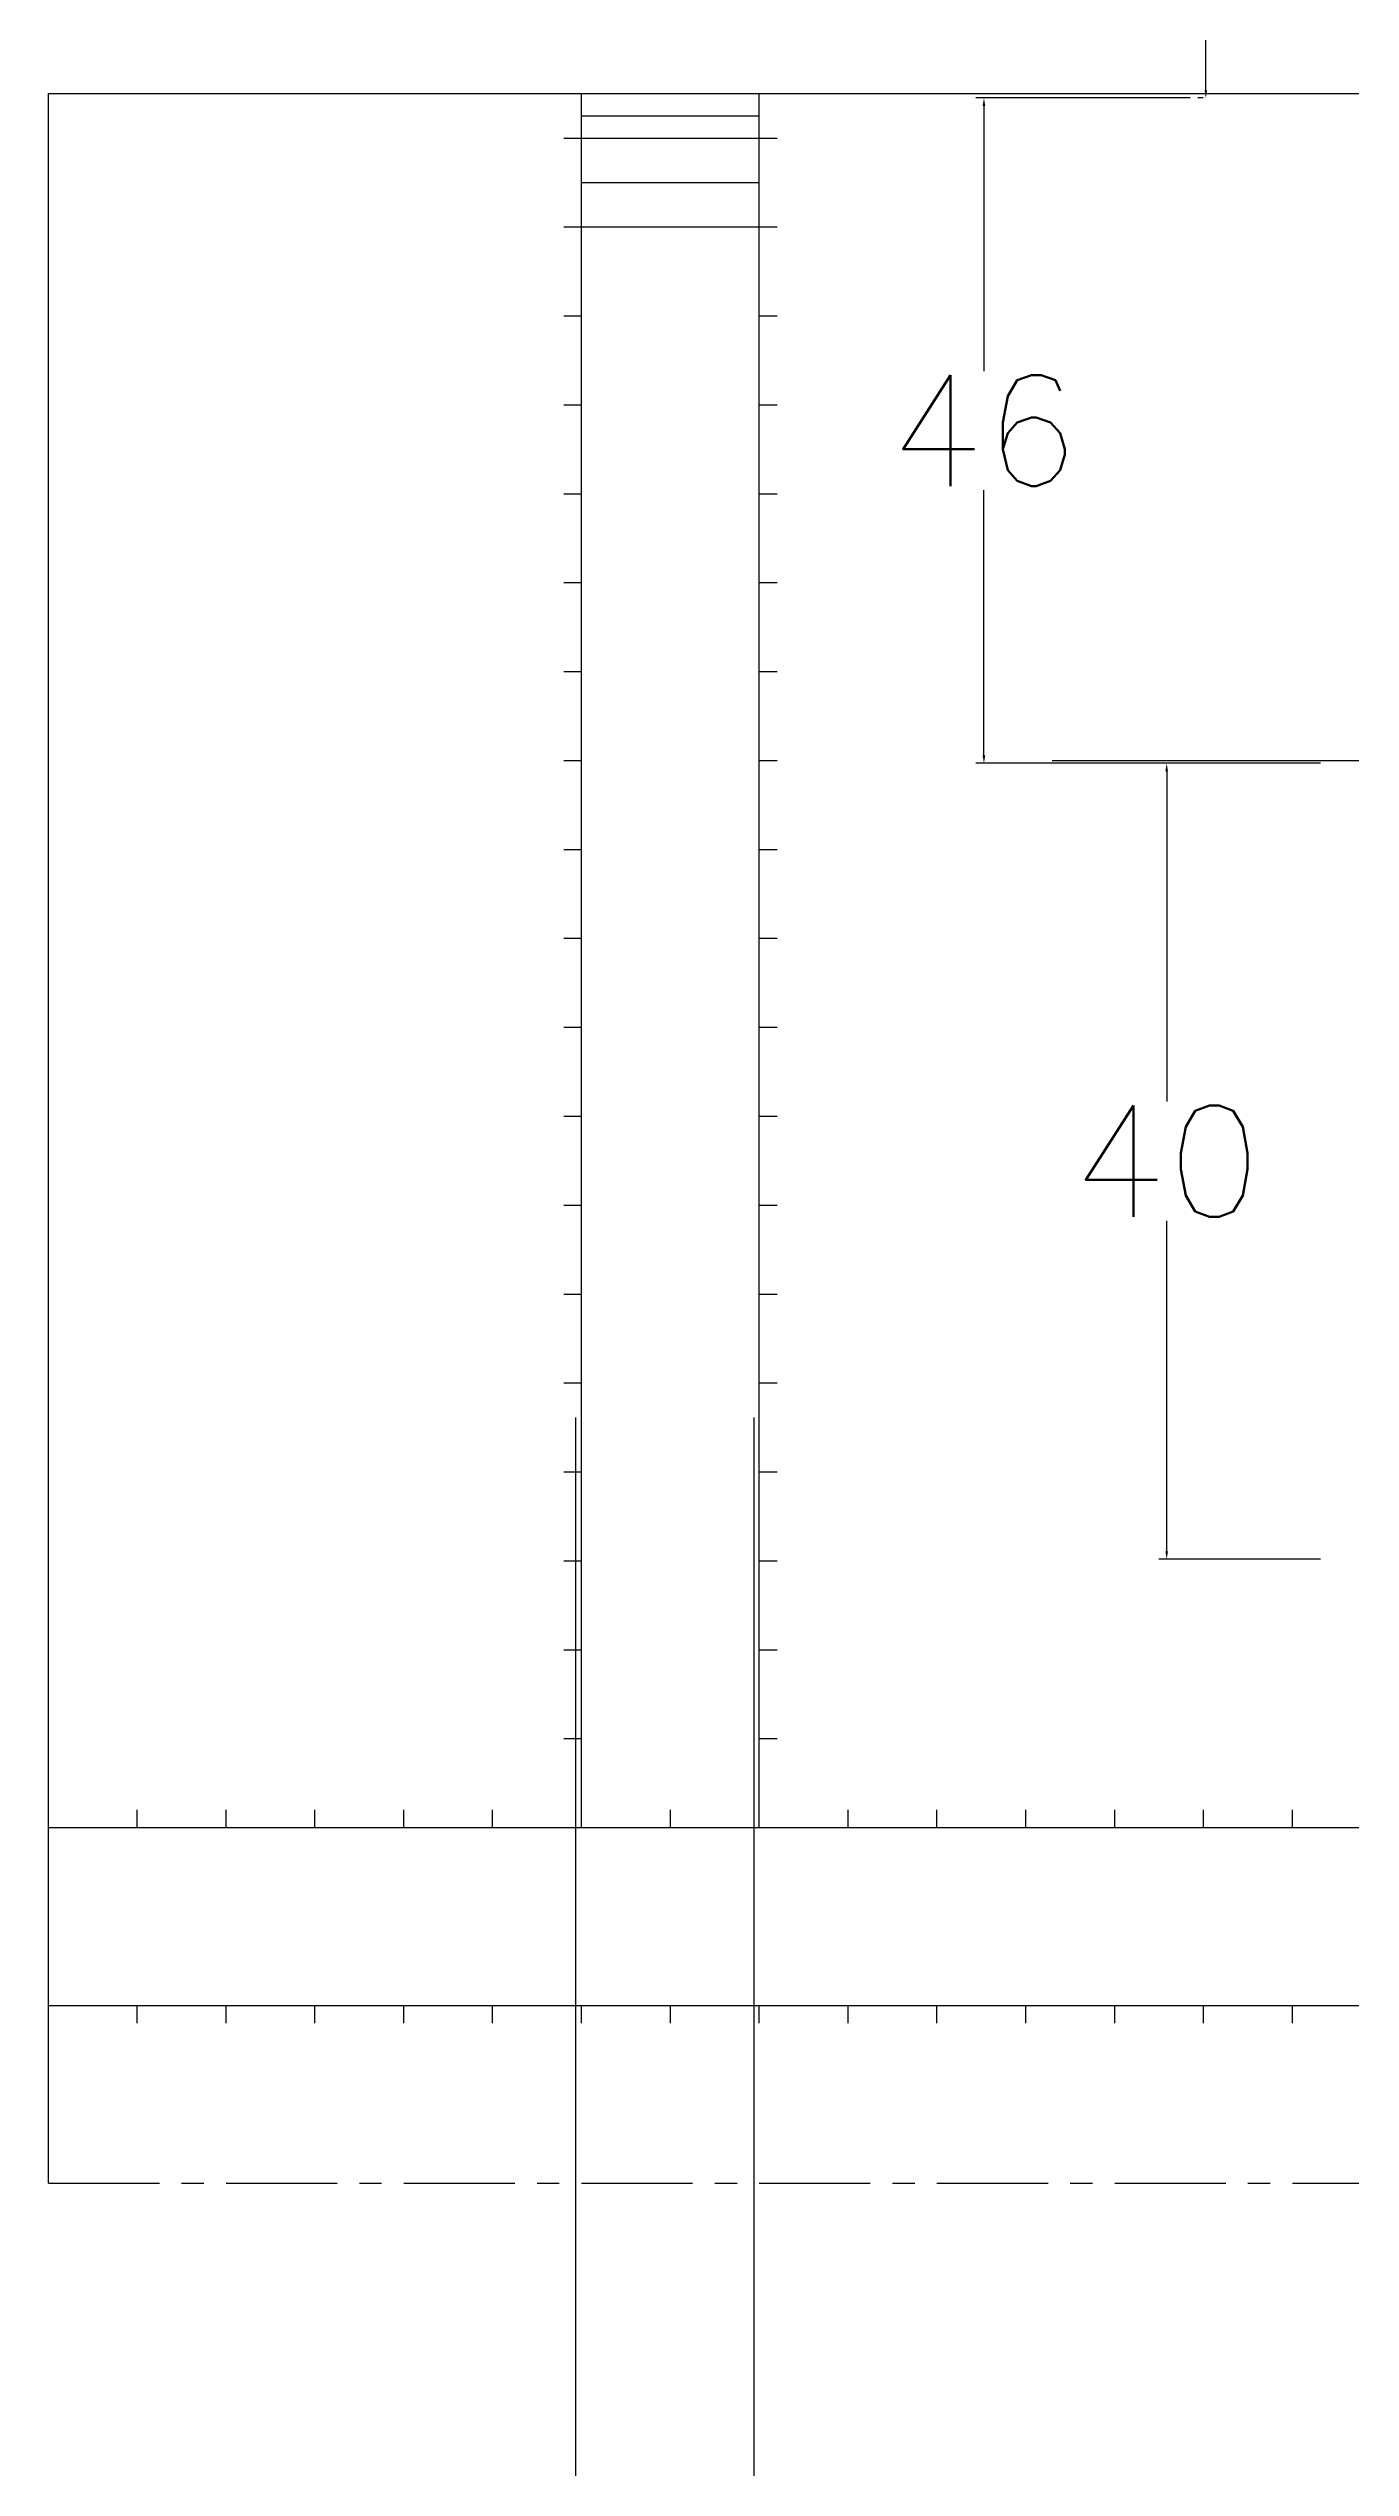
# Model space of a CAD drawing. Header units: metres. Extents: x 444 to 3227, y -3167 to -392.
# Drawn here: x 2556.1 to 2585.4, y -2318.6 to -2264.2 of the extents above; entities that cross this region are included whole.
import ezdxf

# ---------------------------------------------------------------- set-up
doc = ezdxf.new("R2010")
doc.units = ezdxf.units.M
doc.linetypes.add('CENTERX2', pattern=[4, 2.5, -0.5, 0.5, -0.5])
doc.layers.get('DEFPOINTS').update_dxf_attribs({"linetype": 'CONTINUOUS'})
doc.layers.add('BANGUNAN', color=7, linetype='CONTINUOUS')
doc.layers.add('DIMENSI', color=7, linetype='CONTINUOUS')
doc.styles.get("Standard").update_dxf_attribs({"font": 'Simplex.shx', "height": 2.5})
doc.dimstyles.get("Standard").update_dxf_attribs({"dimtxt": 0.18, "dimasz": 0.18, "dimexe": 0.18, "dimexo": 0.0625, "dimgap": 0.09, "dimtad": 0, "dimtih": 1, "dimtoh": 1, "dimdec": 4, "dimzin": 0, "dimdsep": 46, "dimtxsty": 'Standard', "dimcen": 0.09, "dimadec": 0, "dimazin": 0, "dimtfac": 1, "dimtdec": 4, "dimtofl": 0, "dimtmove": 0, "dimatfit": 3, "dimfxl": 1, "dimtolj": 1, "dimtzin": 0, "dimarcsym": 0})

# ---------------------------------------------------------------- blocks, each defined once
blk = doc.blocks.new('*D262')
at = {"layer": 'DEFPOINTS', "color": 0}
for p in [(2571.992, -2305.366), (2604.101, -2305.366), (2571.992, -2338.644)]:
    blk.add_point(p, dxfattribs=at)
at = {"layer": 'DIMENSI', "color": 0, "lineweight": -2}
for p, q in [((2571.992, -2305.428), (2571.992, -2338.824)), ((2604.101, -2305.428), (2604.101, -2338.824)), ((2572.172, -2338.644), (2585.933, -2338.644)), ((2603.921, -2338.644), (2590.161, -2338.644))]:
    blk.add_line(p, q, dxfattribs=at)
at = {"layer": 'DIMENSI', "color": 0}
for points in [[(2572.172, -2338.614), (2572.172, -2338.674), (2571.992, -2338.644)], [(2603.921, -2338.614), (2603.921, -2338.674), (2604.101, -2338.644)]]:
    blk.add_solid(points, dxfattribs=at)
at = {"layer": 'DIMENSI', "color": 0, "insert": (2588.047, -2338.644), "char_height": 2.5, "attachment_point": 5}
blk.add_mtext('\\A1;70', dxfattribs=at)
blk = doc.blocks.new('*D263')
at = {"layer": 'DEFPOINTS', "color": 0}
for p in [(2567.979, -2294.941), (2571.992, -2294.941), (2571.992, -2338.672)]:
    blk.add_point(p, dxfattribs=at)
at = {"layer": 'DIMENSI', "color": 0, "lineweight": -2}
for p, q in [((2567.979, -2295.004), (2567.979, -2338.852)), ((2571.992, -2295.004), (2571.992, -2338.852)), ((2568.159, -2338.672), (2569.464, -2338.672)), ((2571.812, -2338.672), (2571.31, -2338.672))]:
    blk.add_line(p, q, dxfattribs=at)
at = {"layer": 'DIMENSI', "color": 0}
for points in [[(2568.159, -2338.642), (2568.159, -2338.702), (2567.979, -2338.672)], [(2571.812, -2338.642), (2571.812, -2338.702), (2571.992, -2338.672)]]:
    blk.add_solid(points, dxfattribs=at)
at = {"layer": 'DIMENSI', "color": 0, "insert": (2570.387, -2338.672), "char_height": 2.5, "attachment_point": 5}
blk.add_mtext('\\A1;8', dxfattribs=at)
blk = doc.blocks.new('*D266')
at = {"layer": 'DEFPOINTS', "color": 0}
for p in [(2581.284, -2280.289), (2584.809, -2280.289), (2584.809, -2298.19)]:
    blk.add_point(p, dxfattribs=at)
at = {"layer": 'DIMENSI', "color": 0, "lineweight": -2}
for p, q in [((2584.746, -2280.289), (2581.104, -2280.289)), ((2581.284, -2280.469), (2581.284, -2287.899)), ((2581.284, -2298.01), (2581.284, -2290.579)), ((2584.746, -2298.19), (2581.104, -2298.19))]:
    blk.add_line(p, q, dxfattribs=at)
at = {"layer": 'DIMENSI', "color": 0}
for points in [[(2581.254, -2280.469), (2581.314, -2280.469), (2581.284, -2280.289)], [(2581.254, -2298.01), (2581.314, -2298.01), (2581.284, -2298.19)]]:
    blk.add_solid(points, dxfattribs=at)
at = {"layer": 'DIMENSI', "color": 0, "insert": (2581.284, -2289.239), "char_height": 2.5, "attachment_point": 5}
blk.add_mtext('\\A1;40', dxfattribs=at)
blk = doc.blocks.new('*D267')
at = {"layer": 'DEFPOINTS', "color": 0}
for p in [(2577.171, -2265.322), (2581.871, -2265.322), (2581.871, -2280.289)]:
    blk.add_point(p, dxfattribs=at)
at = {"layer": 'DIMENSI', "color": 0, "lineweight": -2}
for p, q in [((2581.809, -2265.322), (2576.991, -2265.322)), ((2577.171, -2265.502), (2577.171, -2271.466)), ((2577.171, -2280.109), (2577.171, -2274.146)), ((2581.809, -2280.289), (2576.991, -2280.289))]:
    blk.add_line(p, q, dxfattribs=at)
at = {"layer": 'DIMENSI', "color": 0}
for points in [[(2577.141, -2265.502), (2577.201, -2265.502), (2577.171, -2265.322)], [(2577.141, -2280.109), (2577.201, -2280.109), (2577.171, -2280.289)]]:
    blk.add_solid(points, dxfattribs=at)
at = {"layer": 'DIMENSI', "color": 0, "insert": (2577.171, -2272.806), "char_height": 2.5, "attachment_point": 5}
blk.add_mtext('\\A1;46', dxfattribs=at)
blk = doc.blocks.new('*D268')
at = {"layer": 'DEFPOINTS', "color": 0}
for p in [(2582.165, -2254.171), (2582.165, -2254.171), (2582.165, -2265.322)]:
    blk.add_point(p, dxfattribs=at)
at = {"layer": 'DIMENSI', "color": 0, "lineweight": -2}
for p, q in [((2582.102, -2254.171), (2581.985, -2254.171)), ((2582.165, -2254.351), (2582.165, -2258.407)), ((2582.165, -2265.142), (2582.165, -2261.087)), ((2582.102, -2265.322), (2581.985, -2265.322))]:
    blk.add_line(p, q, dxfattribs=at)
at = {"layer": 'DIMENSI', "color": 0}
for points in [[(2582.135, -2254.351), (2582.195, -2254.351), (2582.165, -2254.171)], [(2582.135, -2265.142), (2582.195, -2265.142), (2582.165, -2265.322)]]:
    blk.add_solid(points, dxfattribs=at)
at = {"layer": 'DIMENSI', "color": 0, "insert": (2582.165, -2259.747), "char_height": 2.5, "attachment_point": 5}
blk.add_mtext('\\A1;12', dxfattribs=at)

msp = doc.modelspace()

# ---------------------------------------------------------------- linework, layer by layer
at = {"layer": 'BANGUNAN', "color": 2}
for p, q in [((2556.11378, -2265.22545), (2604.11378, -2265.22545)), ((2556.11378, -2312.22545), (2556.11378, -2265.22545)), ((2568.11378, -2304.22545), (2568.11378, -2265.22545)), ((2572.11378, -2304.22545), (2572.11378, -2265.22545)), ((2567.71378, -2266.22545), (2568.11378, -2266.22545)), ((2568.11378, -2265.72545), (2572.11378, -2265.72545)), ((2568.11378, -2266.22545), (2572.11378, -2266.22545)), ((2572.11378, -2266.22545), (2572.51378, -2266.22545)), ((2568.11378, -2267.22545), (2572.11378, -2267.22545)), ((2567.71378, -2268.22545), (2568.11378, -2268.22545)), ((2568.11378, -2268.22545), (2572.11378, -2268.22545)), ((2572.11378, -2268.22545), (2572.51378, -2268.22545)), ((2567.71378, -2270.22545), (2568.11378, -2270.22545)), ((2572.11378, -2270.22545), (2572.51378, -2270.22545)), ((2567.71378, -2272.22545), (2568.11378, -2272.22545)), ((2572.11378, -2272.22545), (2572.51378, -2272.22545)), ((2567.71378, -2274.22545), (2568.11378, -2274.22545)), ((2572.11378, -2274.22545), (2572.51378, -2274.22545)), ((2567.71378, -2276.22545), (2568.11378, -2276.22545)), ((2572.11378, -2276.22545), (2572.51378, -2276.22545)), ((2567.71378, -2278.22545), (2568.11378, -2278.22545)), ((2572.11378, -2278.22545), (2572.51378, -2278.22545)), ((2567.71378, -2280.22545), (2568.11378, -2280.22545)), ((2572.11378, -2280.22545), (2572.51378, -2280.22545)), ((2567.71378, -2282.22545), (2568.11378, -2282.22545)), ((2572.11378, -2282.22545), (2572.51378, -2282.22545)), ((2567.71378, -2284.22545), (2568.11378, -2284.22545)), ((2572.11378, -2284.22545), (2572.51378, -2284.22545)), ((2567.71378, -2286.22545), (2568.11378, -2286.22545)), ((2572.11378, -2286.22545), (2572.51378, -2286.22545)), ((2567.71378, -2288.22545), (2568.11378, -2288.22545)), ((2572.11378, -2288.22545), (2572.51378, -2288.22545)), ((2567.71378, -2290.22545), (2568.11378, -2290.22545)), ((2572.11378, -2290.22545), (2572.51378, -2290.22545)), ((2567.71378, -2292.22545), (2568.11378, -2292.22545)), ((2572.11378, -2292.22545), (2572.51378, -2292.22545)), ((2567.71378, -2294.22545), (2568.11378, -2294.22545)), ((2572.11378, -2294.22545), (2572.51378, -2294.22545)), ((2567.71378, -2296.22545), (2568.11378, -2296.22545)), ((2572.11378, -2296.22545), (2572.51378, -2296.22545)), ((2567.71378, -2298.22545), (2568.11378, -2298.22545)), ((2572.11378, -2298.22545), (2572.51378, -2298.22545)), ((2567.71378, -2300.22545), (2568.11378, -2300.22545)), ((2572.11378, -2300.22545), (2572.51378, -2300.22545)), ((2567.71378, -2302.22545), (2568.11378, -2302.22545)), ((2572.11378, -2302.22545), (2572.51378, -2302.22545)), ((2556.11378, -2304.22545), (2604.11378, -2304.22545)), ((2558.11378, -2304.22545), (2558.11378, -2303.82545)), ((2560.11378, -2304.22545), (2560.11378, -2303.82545)), ((2562.11378, -2304.22545), (2562.11378, -2303.82545)), ((2564.11378, -2304.22545), (2564.11378, -2303.82545)), ((2566.11378, -2304.22545), (2566.11378, -2303.82545)), ((2568.11378, -2304.22545), (2568.11378, -2303.82545)), ((2570.11378, -2304.22545), (2570.11378, -2303.82545)), ((2572.11378, -2304.22545), (2572.11378, -2303.82545)), ((2574.11378, -2304.22545), (2574.11378, -2303.82545)), ((2576.11378, -2304.22545), (2576.11378, -2303.82545)), ((2578.11378, -2304.22545), (2578.11378, -2303.82545)), ((2580.11378, -2304.22545), (2580.11378, -2303.82545)), ((2582.11378, -2304.22545), (2582.11378, -2303.82545)), ((2584.11378, -2304.22545), (2584.11378, -2303.82545)), ((2556.11378, -2308.22545), (2604.11378, -2308.22545)), ((2558.11378, -2308.62545), (2558.11378, -2308.22545)), ((2560.11378, -2308.62545), (2560.11378, -2308.22545)), ((2562.11378, -2308.62545), (2562.11378, -2308.22545)), ((2564.11378, -2308.62545), (2564.11378, -2308.22545)), ((2566.11378, -2308.62545), (2566.11378, -2308.22545)), ((2568.11378, -2308.62545), (2568.11378, -2308.22545)), ((2570.11378, -2308.62545), (2570.11378, -2308.22545)), ((2572.11378, -2308.62545), (2572.11378, -2308.22545)), ((2574.11378, -2308.62545), (2574.11378, -2308.22545)), ((2576.11378, -2308.62545), (2576.11378, -2308.22545)), ((2578.11378, -2308.62545), (2578.11378, -2308.22545)), ((2580.11378, -2308.62545), (2580.11378, -2308.22545)), ((2582.11378, -2308.62545), (2582.11378, -2308.22545)), ((2584.11378, -2308.62545), (2584.11378, -2308.22545))]:
    msp.add_line(p, q, dxfattribs=at)
at = {"layer": 'BANGUNAN', "color": 1}
msp.add_line((2578.70723, -2280.22545), (2604.11378, -2280.22545), dxfattribs=at)
at = {"layer": 'BANGUNAN', "color": 2, "linetype": 'CENTERX2'}
msp.add_line((2556.11378, -2312.22545), (2604.11378, -2312.22545), dxfattribs=at)

# ---------------------------------------------------------------- dimensions: what is measured, and where the dimension line sits
at = {"layer": 'DIMENSI', "color": 2}
for p1, p2, distance, text, picture, middle in [((2582.16491, -2265.32249), (2582.16491, -2254.17107), 0, '12', '*D268', (2582.16491, -2259.74678)), ((2584.80878, -2298.18982), (2584.80878, -2280.28886), 3.52516, '40', '*D266', (2581.28362, -2289.23934)), ((2604.10134, -2305.36581), (2571.99236, -2305.36581), 33.27842, '70', '*D262', (2588.04685, -2338.64423))]:
    dim = msp.add_aligned_dim(p1=p1, p2=p2, distance=distance, text=text, dimstyle='Standard', dxfattribs=at)
    dim.commit()
    dim.dimension.update_dxf_attribs({"geometry": picture, "text_midpoint": middle})
for base, p1, p2, angle, text, picture, middle in [((2577.17092, -2265.32249), (2581.87115, -2280.28886), (2581.87115, -2265.32249), 90, '46', '*D267', (2577.17092, -2272.80567)), ((2571.99236, -2338.67219), (2567.97874, -2294.94124), (2571.99236, -2294.94124), 0, '8', '*D263', (2570.38691, -2338.67219))]:
    dim = msp.add_linear_dim(base=base, p1=p1, p2=p2, angle=angle, text=text, dimstyle='Standard', dxfattribs=at)
    dim.commit()
    dim.dimension.update_dxf_attribs({"geometry": picture, "text_midpoint": middle, "dimtype": 161})

doc.saveas('drawing.dxf')
